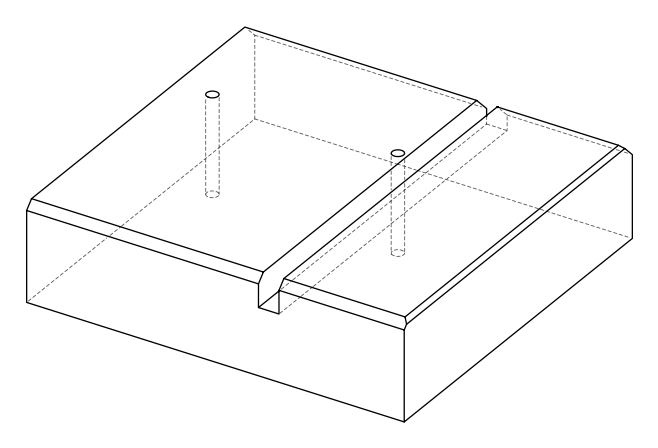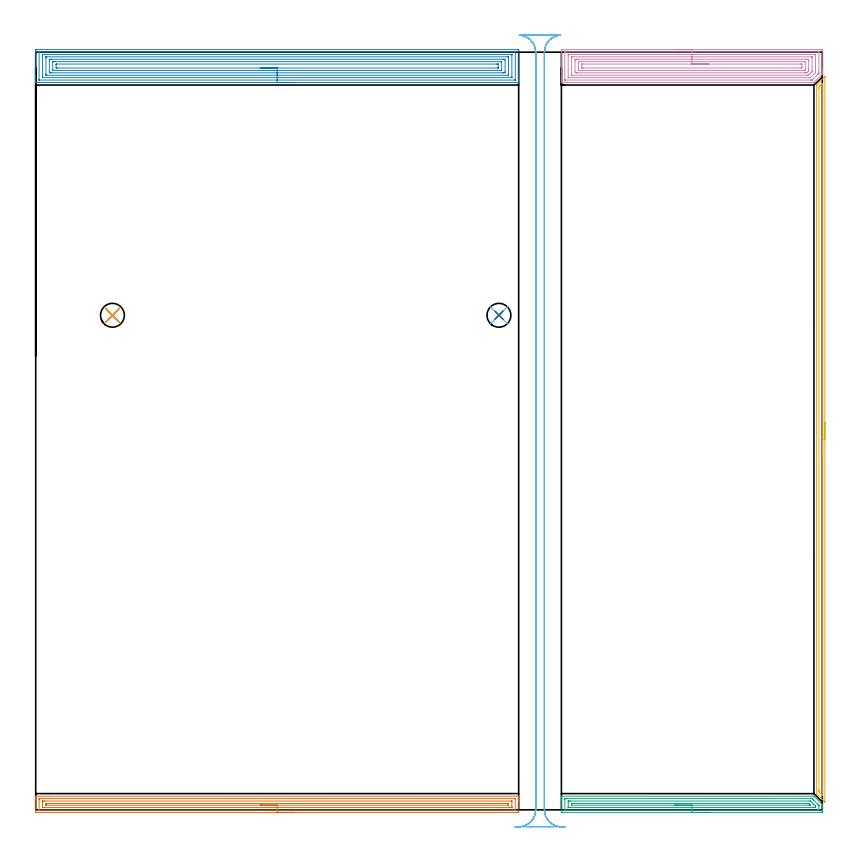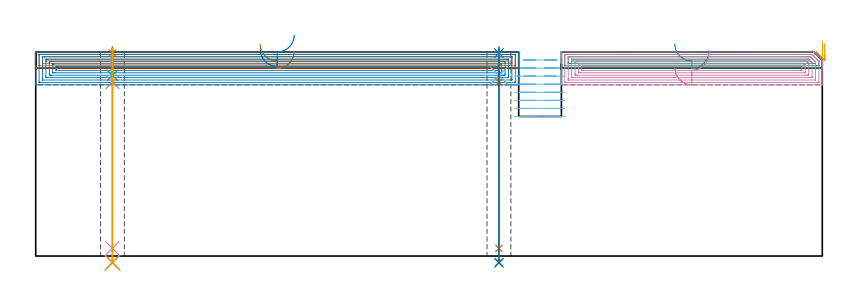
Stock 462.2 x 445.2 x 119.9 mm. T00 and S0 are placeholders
(PLAN: 14 operations, 8 tool changes, 64.6 min)
(1 AREA_MILL | FG_CHAMFER_SURFACE | UGT0205_001 | 9.28 min | 13058 mm3)
(2 AREA_MILL_1 | FG_CHAMFER_SURFACE_1 | UGT0205_001 | 16.25 min | 54390 mm3)
(3 AREA_MILL_2 | FG_CHAMFER_SURFACE_2 | UGT0205_001 | 5.06 min | 7174 mm3)
(4 AREA_MILL_3 | FG_CHAMFER_SURFACE_3 | UGT0205_001 | 8.9 min | 30004 mm3)
(5 AREA_MILL_4 | FG_CHAMFER_SURFACE_4 | UGT0205_001 | 6.93 min | 5045 mm3)
(6 MILL_RECTANGULAR_SLOT | SLOT_RECTANGULAR | UGT0201_094 | Follow Part, ap 5, ae 75% | 15.77 min | 420280 mm3)
(7 SPOT_DRILL | STEP1HOLE | NXT0321_9005460120000 | 0.03 min | 183 mm3)
(8 SPOT_DRILL_1 | STEP1HOLE_1 | NXT0321_9005460120000 | 0.03 min | 5 mm3)
(9 DRILL_BLIND_HOLE_INTO_CENTER | STEP1HOLE | UGT0301_207 | 0.06 min | 798 mm3)
(10 GUN_DRILL_THROUGH_HOLE | STEP1HOLE | UGT0307_006 | 0.58 min | 6816 mm3)
(11 DRILL_TO_ENLARGE_THROUGH_HOLE | STEP1HOLE | NXT0301_104 | 0.51 min | 10812 mm3)
(12 DRILL_BLIND_HOLE_INTO_CENTER_1 | STEP1HOLE_1 | UGT0301_207 | 0.06 min | 676 mm3)
(13 GUN_DRILL_THROUGH_HOLE_1 | STEP1HOLE_1 | UGT0307_006 | 0.58 min | 6867 mm3)
(14 DRILL_TO_ENLARGE_THROUGH_HOLE_1 | STEP1HOLE_1 | NXT0301_104 | 0.51 min | 10779 mm3)
(TOOL UGT0205_001 | Chamfer Mill 20 x 3 x 45 deg. | D20 FL50 Z2)
(TOOL UGT0201_094 | End mill 20 mm | D20 FL38 Z4)
(TOOL NXT0321_9005460120000 | NC Spot Drill, 142deg, 12mm, Carbide, Uncoated | D12 PA142 FL30 Z2)
(TOOL UGT0301_207 | Twist Drill 9.2 mm | D9.2 PA118 FL80 Z2)
(TOOL UGT0307_006 | Gun Drill 9 mm | D9 PA130 FL24 Z1)
(TOOL NXT0301_104 | Carbide Drill 14mm [860.1-1400-112A1-MM 2214] | D14 PA140 FL123 Z2)
(OP 1 AREA_MILL)
G17 G21 G94 G90
T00 M6
G54
G17 G0 G90 X151.9 Y-1.5 S1061 M3
G43 Z129.9 H0
Z120.4
G94 G1 X151.862 Z119.528 F250.
X151.748 Z118.664
X151.559 Z117.812
X151.297 Z116.98
X150.963 Z116.174
X150.56 Z115.4
X150.092 Z114.664
X149.56 Z113.972
X148.971 Z113.329
X148.328 Z112.74
X147.636 Z112.208
X146.9 Z111.74
X146.126 Z111.337
X145.32 Z111.003
X144.488 Z110.741
X143.636 Z110.552
X142.772 Z110.438
X141.9 Z110.4
X0.629
X0.109 Y-1.495 Z110.403
X0.01 Y-1.492 Z110.406
X0. Y-1.388 Z110.509
Y5.001 Z116.896
Y6.397 Z118.293
Y6.753 Z118.648
Y7.465 Z119.365
Y7.698 Z119.598
X0.003 Y7.851 Z119.744
X0.01 Y7.997 Z119.889
X0.182 Y8. Z119.9
X283.618
X283.79 Y7.997 Z119.889
X283.797 Y7.851 Z119.744
X283.8 Y7.698 Z119.598
Y7.465 Z119.364
Y6.753 Z118.648
Y5.521 Z117.418
Y5.001 Z116.896
Y4.386 Z116.281
Y-1.129 Z110.769
X283.797 Y-1.392 Z110.506
X283.79 Y-1.492 Z110.406
X283.687 Y-1.499 Z110.399
X283.171 Y-1.5 Z110.4
X141.9
Y-0.086 Z111.814
X2.417
X2.245 Y-0.085 Z111.815
X2.06 Y-0.081 Z111.819
X2.02 Y-0.079 Z111.821
X2.01 Y-0.058 Z111.842
X2.006 Y-0.024 Z111.876
X2.001 Y0.155 Z112.055
Y6.285 Z118.185
X2.004 Y6.422 Z118.322
X2.01 Y6.53 Z118.43
X2.019 Y6.579 Z118.479
X2.056 Y6.581 Z118.481
X2.417 Y6.585 Z118.485
X7.642 Y6.586 Z118.486
X281.383
X281.555 Y6.585 Z118.485
X281.74 Y6.581 Z118.481
X281.78 Y6.579 Z118.479
X281.79 Y6.558 Z118.458
X281.794 Y6.524 Z118.424
X281.799 Y6.345 Z118.245
Y0.215 Z112.115
X281.796 Y0.078 Z111.978
X281.79 Y-0.03 Z111.87
X281.781 Y-0.079 Z111.821
X281.744 Y-0.081 Z111.819
X281.383 Y-0.085 Z111.815
X276.158 Y-0.086 Z111.814
X141.9
Y1.328 Z113.228
X4.379 Y1.329 Z113.229
X4.205 Y1.33 Z113.23
X4.033 Y1.334 Z113.234
X4.015 Y1.335 Z113.235
X4.01 Y1.344 Z113.244
X4.005 Y1.378 Z113.278
X4.001 Y1.432 Z113.332
X4. Y4.327 Z116.227
X4.002 Y5.001 Z116.901
X4.005 Y5.102 Z117.002
X4.01 Y5.151 Z117.051
X4.015 Y5.165 Z117.065
X4.036 Y5.167 Z117.067
X4.205 Y5.169 Z117.069
X4.926 Y5.171 Z117.071
X5.099 Y5.172 Z117.072
X279.421 Y5.171 Z117.071
X279.595 Y5.17 Z117.07
X279.767 Y5.166 Z117.066
X279.785 Y5.165 Z117.065
X279.79 Y5.156 Z117.056
X279.795 Y5.122 Z117.022
X279.799 Y5.068 Z116.968
X279.8 Y2.173 Z114.073
X279.798 Y1.499 Z113.399
X279.795 Y1.398 Z113.298
X279.79 Y1.349 Z113.249
X279.785 Y1.335 Z113.235
X279.764 Y1.333 Z113.233
X279.595 Y1.331 Z113.231
X278.874 Y1.329 Z113.229
X278.701 Y1.328 Z113.228
X141.9
Y2.743 Z114.643
X6.15
X6.092 Y2.744 Z114.644
X6.031 Y2.747 Z114.647
X6.014 Y2.749 Z114.649
X6.01 Y2.764 Z114.664
X6.007 Y2.817 Z114.717
X6. Y3.244 Z115.144
X6.008 Y3.684 Z115.584
X6.01 Y3.737 Z115.637
X6.021 Y3.751 Z115.651
X6.059 Y3.752 Z115.652
X6.197 Y3.755 Z115.655
X6.37 Y3.757 Z115.657
X277.65
X277.708 Y3.756 Z115.656
X277.769 Y3.753 Z115.653
X277.786 Y3.751 Z115.651
X277.79 Y3.735 Z115.635
X277.793 Y3.683 Z115.583
X277.8 Y3.256 Z115.156
X277.792 Y2.816 Z114.716
X277.79 Y2.763 Z114.663
X277.779 Y2.749 Z114.649
X277.741 Y2.748 Z114.648
X277.603 Y2.745 Z114.645
X277.43 Y2.743 Z114.643
X141.9
X141.028 Z114.681
X140.164 Z114.795
X139.312 Z114.983
X138.48 Z115.246
X137.674 Z115.58
X136.9 Z115.982
X136.164 Z116.451
X135.472 Z116.982
X134.829 Z117.572
X134.24 Z118.215
X133.708 Z118.907
X133.24 Z119.643
X132.837 Z120.416
X132.503 Z121.222
X132.241 Z122.054
X132.052 Z122.906
X131.938 Z123.771
X131.9 Z124.643
G0 Z129.9
M5
M2
(OP 2 AREA_MILL_1)
G17 G21 G94 G90
T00 M6
G54
G17 G0 G90 X151.9 Y427.4 S1061 M3
G43 Z129.9 H0
G94 G1 X151.862 Z129.028 F250.
X151.748 Z128.163
X151.559 Z127.312
X151.297 Z126.48
X150.963 Z125.674
X150.56 Z124.9
X150.092 Z124.164
X149.56 Z123.472
X148.971 Z122.829
X148.328 Z122.24
X147.636 Z121.708
X146.9 Z121.24
X146.126 Z120.837
X145.32 Z120.503
X144.488 Z120.241
X143.636 Z120.052
X142.772 Z119.938
X141.9 Z119.9
X0.182
X0.01 Y427.402 Z119.889
X0.002 Y427.568 Z119.725
X0. Y427.741 Z119.559
Y427.983 Z119.316
Y428.698 Z118.597
Y429.935 Z117.362
Y431.336 Z115.96
Y446.02 Z101.277
X0.003 Y446.281 Z101.017
X0.01 Y446.692 Z100.605
X0.207 Y446.696 Z100.602
X0.629 Y446.7 Z100.6
X283.171
X283.644 Y446.695 Z100.603
X283.79 Y446.692 Z100.606
X283.8 Y446.542 Z100.756
Y431.075 Z116.221
Y428.698 Z118.597
Y427.983 Z119.316
Y427.741 Z119.559
X283.798 Y427.568 Z119.725
X283.79 Y427.402 Z119.889
X283.618 Y427.4 Z119.9
X141.9
Y428.814 Z118.486
X2.299
X2.049 Y428.816 Z118.484
X2.019 Y428.818 Z118.482
X2.011 Y428.821 Z118.479
X2.007 Y428.827 Z118.473
X2.002 Y428.864 Z118.436
X2.001 Y428.898 Z118.402
X2. Y429.108 Z118.192
X2.001 Y445.069 Z102.231
X2.004 Y445.179 Z102.121
X2.01 Y445.251 Z102.049
X2.014 Y445.279 Z102.021
X2.535 Y445.286 Z102.014
X281.501
X281.751 Y445.284 Z102.016
X281.781 Y445.282 Z102.018
X281.789 Y445.279 Z102.021
X281.793 Y445.273 Z102.027
X281.798 Y445.236 Z102.064
X281.799 Y445.202 Z102.098
X281.8 Y444.992 Z102.308
X281.799 Y429.031 Z118.269
X281.796 Y428.921 Z118.379
X281.79 Y428.849 Z118.451
X281.786 Y428.821 Z118.479
X281.265 Y428.814 Z118.486
X141.9
Y430.228 Z117.072
X4.128 Y430.229 Z117.071
X4.066 Y430.23 Z117.07
X4.026 Y430.233 Z117.067
X4.011 Y430.235 Z117.065
X4.009 Y430.255 Z117.045
X4.003 Y430.456 Z116.844
X4. Y430.658 Z116.642
Y442.966 Z104.334
X4.003 Y443.644 Z103.656
X4.006 Y443.839 Z103.461
X4.012 Y443.865 Z103.435
X4.032 Y443.867 Z103.433
X4.089 Y443.869 Z103.431
X4.205 Y443.871 Z103.429
X279.672
X279.734 Y443.87 Z103.43
X279.774 Y443.867 Z103.433
X279.79 Y443.865 Z103.435
X279.791 Y443.845 Z103.455
X279.797 Y443.644 Z103.656
X279.8 Y443.442 Z103.858
Y431.134 Z116.166
X279.797 Y430.456 Z116.844
X279.794 Y430.261 Z117.039
X279.788 Y430.235 Z117.065
X279.768 Y430.233 Z117.067
X279.711 Y430.231 Z117.069
X279.595 Y430.229 Z117.071
X141.9 Y430.228 Z117.072
Y431.643 Z115.657
X6.147 Y431.644 Z115.656
X6.063 Y431.645 Z115.655
X6.025 Y431.648 Z115.652
X6.01 Y431.65 Z115.65
X6.008 Y431.672 Z115.628
X6.004 Y431.778 Z115.522
X6. Y432.208 Z115.092
Y441.879 Z105.421
X6.005 Y442.322 Z104.978
X6.009 Y442.43 Z104.87
X6.011 Y442.451 Z104.849
X6.042 Y442.453 Z104.847
X6.112 Y442.455 Z104.845
X6.306 Y442.457 Z104.843
X277.225
X277.653 Y442.456 Z104.844
X277.737 Y442.455 Z104.845
X277.775 Y442.452 Z104.848
X277.79 Y442.45 Z104.85
X277.792 Y442.428 Z104.872
X277.796 Y442.321 Z104.979
X277.8 Y441.892 Z105.408
Y432.221 Z115.079
X277.795 Y431.778 Z115.522
X277.791 Y431.67 Z115.63
X277.789 Y431.649 Z115.651
X277.758 Y431.647 Z115.653
X277.688 Y431.645 Z115.655
X277.494 Y431.643 Z115.657
X141.9
Y433.057 Z114.243
X9.608
X8.712 Y433.058 Z114.242
X8.676 Y433.059 Z114.241
X8.01 Y433.094 Z114.206
X8.001 Y433.757 Z113.543
Y440.127 Z107.173
X8.004 Y440.788 Z106.512
X8.01 Y441.006 Z106.294
X8.641 Y441.041 Z106.259
X8.676 Y441.042 Z106.258
X9.532 Y441.043 Z106.257
X274.192
X275.088 Y441.042 Z106.258
X275.124 Y441.041 Z106.259
X275.79 Y441.006 Z106.294
X275.799 Y440.343 Z106.957
Y433.973 Z113.327
X275.796 Y433.312 Z113.988
X275.79 Y433.094 Z114.206
X275.159 Y433.059 Z114.241
X275.124 Y433.058 Z114.242
X274.268 Y433.057 Z114.243
X141.9
Y434.471 Z112.829
X10.852
X10.464 Y434.472 Z112.828
X10.077 Y434.475 Z112.825
X10.027 Y434.478 Z112.822
X10.01 Y434.48 Z112.82
X10.008 Y434.498 Z112.802
X10.003 Y434.578 Z112.722
X10.001 Y434.7 Z112.6
X10. Y434.852 Z112.448
X10.001 Y439.248 Z108.052
X10.003 Y439.476 Z107.824
X10.007 Y439.59 Z107.71
X10.01 Y439.615 Z107.685
X10.025 Y439.622 Z107.678
X10.081 Y439.625 Z107.675
X10.464 Y439.627 Z107.673
X10.971 Y439.629 Z107.671
X11.358
X272.948
X273.336 Y439.628 Z107.672
X273.723 Y439.625 Z107.675
X273.773 Y439.622 Z107.678
X273.79 Y439.62 Z107.68
X273.792 Y439.602 Z107.698
X273.797 Y439.522 Z107.778
X273.799 Y439.4 Z107.9
X273.8 Y439.248 Z108.052
X273.799 Y434.852 Z112.448
X273.797 Y434.624 Z112.676
X273.793 Y434.51 Z112.79
X273.79 Y434.485 Z112.815
X273.775 Y434.478 Z112.822
X273.719 Y434.475 Z112.825
X273.336 Y434.472 Z112.828
X272.829 Y434.471 Z112.829
X272.442
X141.9
Y435.885 Z111.415
X12.99 Y435.886 Z111.414
X12.252 Y435.889 Z111.411
X12.089 Y435.892 Z111.408
X12.009 Y435.899 Z111.401
X12.007 Y435.919 Z111.381
X12.002 Y435.978 Z111.322
X12. Y437.737 Z109.563
X12.003 Y437.986 Z109.314
X12.007 Y438.151 Z109.149
X12.01 Y438.206 Z109.094
X12.024 Y438.208 Z109.092
X12.068 Y438.211 Z109.089
X12.252 Y438.214 Z109.086
X270.81
X271.548 Y438.211 Z109.089
X271.711 Y438.208 Z109.092
X271.791 Y438.201 Z109.099
X271.793 Y438.181 Z109.119
X271.798 Y438.122 Z109.178
X271.8 Y436.363 Z110.937
X271.797 Y436.114 Z111.186
X271.793 Y435.949 Z111.351
X271.79 Y435.894 Z111.406
X271.776 Y435.892 Z111.408
X271.732 Y435.889 Z111.411
X271.548 Y435.886 Z111.414
X141.9 Y435.885 Z111.415
X141.028 Z111.453
X140.164 Z111.567
X139.312 Z111.755
X138.48 Z112.018
X137.674 Z112.352
X136.9 Z112.754
X136.164 Z113.223
X135.472 Z113.754
X134.829 Z114.344
X134.24 Z114.987
X133.708 Z115.679
X133.24 Z116.415
X132.837 Z117.189
X132.503 Z117.995
X132.241 Z118.827
X132.052 Z119.678
X131.938 Z120.543
X131.9 Z121.415
G0 Z129.9
M5
M2
(OP 3 AREA_MILL_2)
G17 G21 G94 G90
T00 M6
G54
G17 G0 G90 X395.55 Y-1.5 S1061 M3
G43 Z129.9 H0
Z120.4
G94 G1 X395.512 Z119.528 F250.
X395.398 Z118.664
X395.209 Z117.812
X394.947 Z116.98
X394.613 Z116.174
X394.21 Z115.4
X393.742 Z114.664
X393.21 Z113.972
X392.621 Z113.329
X391.978 Z112.74
X391.286 Z112.209
X390.55 Z111.74
X389.776 Z111.337
X388.97 Z111.003
X388.138 Z110.741
X387.286 Z110.552
X386.422 Z110.438
X385.55 Z110.4
X309.532
X309.011 Y-1.494 Z110.404
X308.91 Y-1.492 Z110.406
X308.9 Y-1.386 Z110.512
Y5.001 Z116.896
Y6.391 Z118.288
Y6.753 Z118.648
Y7.476 Z119.376
Y7.694 Z119.593
X308.903 Y7.849 Z119.742
X308.91 Y7.997 Z119.889
X309.085 Y8. Z119.9
X457.097
X457.295 Y7.997 Z119.889
X457.433 Y7.868 Z119.767
X462.051 Y3.25 Z115.148
X462.19 Y3.112 Z115.004
X462.197 Y3.072 Z114.964
X462.2 Y2.888 Z114.788
Y2.222 Z114.121
Y1.499 Z113.394
Y0.261 Z112.158
Y-0.253 Z111.642
Y-0.872 Z111.024
X462.196 Y-1.129 Z110.767
X462.19 Y-1.492 Z110.404
X461.943 Y-1.496 Z110.402
X461.568 Y-1.5 Z110.4
X385.55
Y-0.086 Z111.814
X311.32 Y-0.085 Z111.815
X311.148 Y-0.084 Z111.816
X310.961 Y-0.081 Z111.819
X310.921 Y-0.079 Z111.821
X310.91 Y-0.058 Z111.842
X310.907 Y-0.024 Z111.876
X310.901 Y0.157 Z112.057
Y6.288 Z118.188
X310.905 Y6.426 Z118.326
X310.91 Y6.535 Z118.435
X310.922 Y6.579 Z118.479
X310.959 Y6.58 Z118.48
X311.32 Y6.584 Z118.484
X311.492 Y6.585 Z118.485
X312.215 Y6.586 Z118.486
X455.479 Y6.585 Z118.485
X456.202 Y6.58 Z118.48
X456.246 Y6.579 Z118.479
X456.293 Y6.545 Z118.445
X456.393 Y6.45 Z118.35
X456.59 Y6.258 Z118.158
X456.973 Y5.877 Z117.777
X457.097 Y5.754 Z117.654
X459.601 Y3.25 Z115.15
X459.78 Y3.071 Z114.971
X460.129 Y2.718 Z114.618
X460.17 Y2.673 Z114.573
X460.187 Y2.652 Z114.552
X460.191 Y2.621 Z114.521
X460.197 Y2.511 Z114.411
X460.199 Y2.374 Z114.274
Y0.212 Z112.112
X460.195 Y0.074 Z111.974
X460.19 Y-0.035 Z111.865
X460.178 Y-0.079 Z111.821
X460.141 Y-0.08 Z111.82
X459.78 Y-0.084 Z111.816
X459.608 Y-0.085 Z111.815
X458.885 Y-0.086 Z111.814
X385.55
Y1.328 Z113.228
X314.003 Y1.329 Z113.229
X313.281 Y1.33 Z113.23
X313.109 Y1.332 Z113.232
X312.938 Y1.335 Z113.235
X312.909 Y1.344 Z113.244
X312.906 Y1.376 Z113.276
X312.902 Y1.43 Z113.33
X312.901 Y1.499 Z113.399
X312.9 Y1.703 Z113.603
Y4.33 Z116.23
X312.903 Y5.001 Z116.901
X312.906 Y5.104 Z117.004
X312.91 Y5.153 Z117.053
X312.917 Y5.165 Z117.065
X312.94 Y5.167 Z117.067
X313.109 Y5.169 Z117.069
X313.83 Y5.171 Z117.071
X314.003 Y5.172 Z117.072
X454.414 Y5.171 Z117.071
X455.139 Y5.167 Z117.067
X455.216 Y5.165 Z117.065
X455.308 Y5.087 Z116.987
X455.397 Y5.001 Z116.901
X456.202 Y4.199 Z116.099
X457.097 Y3.305 Z115.205
X457.991 Y2.409 Z114.309
X458.022 Y2.374 Z114.274
X458.19 Y2.179 Z114.079
X458.196 Y1.499 Z113.399
X458.194 Y1.396 Z113.296
X458.19 Y1.347 Z113.247
X458.182 Y1.335 Z113.235
X458.16 Y1.333 Z113.233
X457.991 Y1.331 Z113.231
X457.27 Y1.329 Z113.229
X457.097
X385.55 Y1.328 Z113.228
Y2.743 Z114.643
X315.052
X314.995 Y2.744 Z114.644
X314.934 Y2.747 Z114.647
X314.917 Y2.749 Z114.649
X314.91 Y2.761 Z114.661
X314.907 Y2.814 Z114.714
X314.9 Y3.248 Z115.148
X314.904 Y3.687 Z115.587
X314.907 Y3.74 Z115.64
X314.91 Y3.749 Z115.649
X314.921 Y3.752 Z115.652
X314.963 Y3.755 Z115.655
X315.101 Y3.757 Z115.657
X453.519
X453.897 Y3.756 Z115.656
X454.154 Y3.752 Z115.652
X454.182 Y3.751 Z115.651
X454.227 Y3.712 Z115.612
X454.311 Y3.635 Z115.535
X454.414 Y3.537 Z115.437
X454.7 Y3.25 Z115.15
X454.974 Y2.972 Z114.872
X455.148 Y2.792 Z114.692
X455.186 Y2.748 Z114.648
X455.166 Y2.747 Z114.647
X455.104 Y2.745 Z114.645
X454.931 Y2.743 Z114.643
X385.55
X384.678 Z114.681
X383.814 Z114.795
X382.962 Z114.983
X382.13 Z115.246
X381.324 Z115.58
X380.55 Z115.982
X379.814 Z116.451
X379.122 Z116.982
X378.479 Z117.572
X377.89 Z118.215
X377.358 Z118.907
X376.89 Z119.643
X376.487 Z120.417
X376.153 Z121.223
X375.891 Z122.055
X375.702 Z122.906
X375.588 Z123.771
X375.55 Z124.643
G0 Z129.9
M5
M2
(OP 4 AREA_MILL_3)
G17 G21 G94 G90
T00 M6
G54
G17 G0 G90 X375.55 Y446.7 S1061 M3
G43 Z129.9 H0
Z110.6
G94 G1 X375.588 Z109.728 F250.
X375.702 Z108.864
X375.891 Z108.012
X376.153 Z107.18
X376.487 Z106.374
X376.89 Z105.6
X377.359 Z104.864
X377.89 Z104.172
X378.479 Z103.529
X379.122 Z102.94
X379.814 Z102.408
X380.55 Z101.94
X381.324 Z101.537
X382.13 Z101.203
X382.962 Z100.941
X383.814 Z100.752
X384.678 Z100.638
X385.55 Z100.6
X461.568
X462.041 Y446.695 Z100.603
X462.19 Y446.692 Z100.606
X462.2 Y446.539 Z100.759
Y435.731 Z111.564
Y434.336 Z112.961
Y433.973 Z113.323
Y433.247 Z114.053
Y432.941 Z114.359
Y432.314 Z114.985
X462.198 Y432.299 Z114.999
Y432.297 Z115.001
X457.463 Y427.564 Z119.736
X457.295 Y427.403 Z119.889
X457.096 Y427.4 Z119.9
X309.085
X308.91 Y427.402 Z119.889
X308.902 Y427.571 Z119.722
X308.9 Y427.746 Z119.554
Y427.972 Z119.327
Y428.698 Z118.597
Y429.94 Z117.357
Y431.336 Z115.96
Y445.66 Z101.637
X308.905 Y446.281 Z101.017
X308.91 Y446.692 Z100.605
X309.11 Y446.696 Z100.602
X309.532 Y446.7 Z100.6
X385.55
Y445.286 Z102.014
X459.78 Y445.285 Z102.015
X459.899 Y445.284 Z102.016
X460.147 Y445.279 Z102.021
X460.191 Y445.27 Z102.03
X460.195 Y445.236 Z102.064
X460.197 Y445.201 Z102.099
X460.2 Y444.989 Z102.311
Y433.56 Z113.74
X460.198 Y433.094 Z114.206
X460.194 Y432.887 Z114.413
X460.19 Y432.785 Z114.515
X460.181 Y432.743 Z114.557
X460.161 Y432.719 Z114.581
X459.78 Y432.329 Z114.971
X459.722 Y432.271 Z115.029
X457.097 Y429.646 Z117.654
X456.618 Y429.168 Z118.132
X456.479 Y429.031 Z118.269
X456.365 Y428.921 Z118.379
X456.288 Y428.85 Z118.45
X456.246 Y428.821 Z118.479
X456.202 Y428.819 Z118.481
X456.082 Y428.816 Z118.484
X455.308 Y428.814 Z118.486
X455.19
X311.32 Y428.815 Z118.485
X311.201 Y428.816 Z118.484
X310.953 Y428.821 Z118.479
X310.909 Y428.83 Z118.47
X310.905 Y428.864 Z118.436
X310.903 Y428.899 Z118.401
X310.9 Y429.111 Z118.189
Y444.936 Z102.364
X310.902 Y445.074 Z102.226
X310.905 Y445.184 Z102.116
X310.91 Y445.256 Z102.044
X310.916 Y445.279 Z102.021
X311.439 Y445.286 Z102.014
X385.55
Y443.872 Z103.428
X458.068 Y443.871 Z103.429
X458.13 Y443.87 Z103.43
X458.17 Y443.867 Z103.433
X458.187 Y443.865 Z103.435
X458.19 Y443.848 Z103.452
X458.196 Y443.644 Z103.656
X458.199 Y443.439 Z103.861
Y433.768 Z113.532
X458.194 Y433.431 Z113.869
X458.19 Y433.263 Z114.037
X458.172 Y433.183 Z114.117
X458.091 Y433.094 Z114.206
X458.043 Y433.043 Z114.257
X455.383 Y430.383 Z116.917
X455.308 Y430.311 Z116.989
X455.22 Y430.235 Z117.065
X455.142 Y430.233 Z117.067
X454.977 Y430.231 Z117.069
X454.645 Y430.229 Z117.071
X454.414 Y430.228 Z117.072
X313.032 Y430.229 Z117.071
X312.97 Y430.23 Z117.07
X312.93 Y430.233 Z117.067
X312.913 Y430.235 Z117.065
X312.91 Y430.252 Z117.048
X312.904 Y430.456 Z116.844
X312.901 Y430.661 Z116.639
X312.9 Y442.97 Z104.33
X312.904 Y443.644 Z103.656
X312.908 Y443.841 Z103.459
X312.915 Y443.865 Z103.435
X312.936 Y443.867 Z103.433
X312.993 Y443.869 Z103.431
X313.109 Y443.871 Z103.429
X385.55 Y443.872 Z103.428
Y442.457 Z104.843
X456.051
X456.134 Y442.455 Z104.845
X456.171 Y442.453 Z104.847
X456.188 Y442.451 Z104.849
X456.19 Y442.432 Z104.868
X456.195 Y442.324 Z104.976
X456.2 Y441.887 Z105.413
Y433.975 Z113.325
X456.192 Y433.754 Z113.546
X456.187 Y433.648 Z113.652
X456.118 Y433.575 Z113.725
X455.92 Y433.372 Z113.928
X455.645 Y433.094 Z114.206
X455.478 Y432.927 Z114.373
X454.766 Y432.215 Z115.085
X454.591 Y432.04 Z115.26
X454.414 Y431.865 Z115.435
X454.228 Y431.689 Z115.611
X454.175 Y431.65 Z115.65
X454.096 Y431.648 Z115.652
X453.519 Y431.644 Z115.656
X453.207 Y431.643 Z115.657
X315.049
X314.966 Y431.645 Z115.655
X314.929 Y431.647 Z115.653
X314.912 Y431.649 Z115.651
X314.91 Y431.668 Z115.632
X314.905 Y431.776 Z115.524
X314.9 Y432.212 Z115.088
Y441.883 Z105.417
X314.906 Y442.324 Z104.976
X314.91 Y442.432 Z104.868
X314.914 Y442.451 Z104.849
X314.946 Y442.453 Z104.847
X315.016 Y442.455 Z104.845
X315.211 Y442.457 Z104.843
X385.55
Y441.043 Z106.257
X452.587
X453.483 Y441.042 Z106.258
X453.519 Y441.041 Z106.259
X454.19 Y441.006 Z106.294
X454.199 Y440.338 Z106.962
X454.2 Y435.062 Z112.238
X454.198 Y434.852 Z112.448
X454.191 Y434.192 Z113.108
X454.177 Y434.087 Z113.213
X454.068 Y433.973 Z113.327
X453.798 Y433.699 Z113.601
X453.519 Y433.418 Z113.882
X453.353 Y433.257 Z114.043
X453.184 Y433.094 Z114.206
X452.66 Y433.059 Z114.241
X452.625
X451.768 Y433.057 Z114.243
X318.513
X317.617 Y433.058 Z114.242
X317.581 Y433.059 Z114.241
X316.91 Y433.094 Z114.206
X316.901 Y433.762 Z113.538
Y440.127 Z107.173
X316.904 Y440.792 Z106.508
X316.91 Y441.006 Z106.294
X317.545 Y441.041 Z106.259
X317.581 Y441.042 Z106.258
X318.437 Y441.043 Z106.257
X385.55
Y439.629 Z107.671
X451.731 Y439.628 Z107.672
X452.118 Y439.626 Z107.674
X452.169 Y439.624 Z107.676
X452.189 Y439.622 Z107.678
X452.191 Y439.606 Z107.694
X452.196 Y439.525 Z107.775
X452.199 Y439.402 Z107.898
X452.2 Y439.248 Z108.052
Y435.27 Z112.03
X452.197 Y434.852 Z112.448
X452.193 Y434.622 Z112.678
X452.19 Y434.565 Z112.735
X452.168 Y434.527 Z112.773
X452.112 Y434.477 Z112.823
X451.731 Y434.474 Z112.826
X451.223 Y434.472 Z112.828
X319.369
X318.982 Y434.474 Z112.826
X318.931 Y434.476 Z112.824
X318.911 Y434.478 Z112.822
X318.909 Y434.494 Z112.806
X318.904 Y434.575 Z112.725
X318.901 Y434.698 Z112.602
X318.9 Y434.852 Z112.448
X318.901 Y439.248 Z108.052
X318.904 Y439.478 Z107.822
X318.908 Y439.593 Z107.707
X318.91 Y439.618 Z107.682
X318.929 Y439.622 Z107.678
X318.986 Y439.625 Z107.675
X319.369 Y439.628 Z107.672
X319.876 Y439.629 Z107.671
X320.264
X385.55
Y438.215 Z109.085
X449.204 Y438.214 Z109.086
X449.942 Y438.211 Z109.089
X450.106 Y438.208 Z109.092
X450.191 Y438.201 Z109.099
X450.194 Y438.179 Z109.121
X450.198 Y438.117 Z109.183
X450.2 Y436.357 Z110.943
X450.195 Y436.103 Z111.197
X450.19 Y435.934 Z111.366
X450.186 Y435.891 Z111.409
X450.171 Y435.89 Z111.41
X450.126 Y435.888 Z111.412
X449.942 Y435.886 Z111.414
X449.785 Y435.885 Z111.415
X321.896 Y435.886 Z111.414
X321.158 Y435.889 Z111.411
X320.994 Y435.892 Z111.408
X320.909 Y435.898 Z111.402
X320.907 Y435.921 Z111.379
X320.902 Y435.983 Z111.317
X320.901 Y437.743 Z109.557
X320.905 Y437.997 Z109.303
X320.91 Y438.166 Z109.134
X320.914 Y438.209 Z109.091
X320.929 Y438.21 Z109.09
X320.974 Y438.212 Z109.088
X321.158 Y438.214 Z109.086
X321.315 Y438.215 Z109.085
X385.55
X386.422 Z109.123
X387.287 Z109.237
X388.138 Z109.426
X388.97 Z109.688
X389.776 Z110.022
X390.55 Z110.425
X391.286 Z110.894
X391.978 Z111.425
X392.621 Z112.014
X393.21 Z112.657
X393.742 Z113.35
X394.21 Z114.085
X394.613 Z114.859
X394.947 Z115.665
X395.209 Z116.497
X395.398 Z117.349
X395.512 Z118.214
X395.55 Z119.085
G0 Z129.9
M5
M2
(OP 5 AREA_MILL_4)
G17 G21 G94 G90
T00 M6
G54
G17 G0 G90 X463.7 Y227.7 S1061 M3
G43 Z129.9 H0
Z125.
G94 G1 Y227.662 Z124.128 F250.
Y227.548 Z123.264
Y227.359 Z122.412
Y227.097 Z121.58
Y226.763 Z120.774
Y226.36 Z120.
Y225.892 Z119.264
Y225.36 Z118.572
Y224.771 Z117.929
Y224.128 Z117.34
Y223.436 Z116.808
Y222.7 Z116.34
Y221.926 Z115.937
Y221.12 Z115.603
Y220.288 Z115.341
Y219.437 Z115.152
Y218.572 Z115.038
Y217.7 Z115.
X463.699 Y4.764 Z114.999
Y4.693
X463.696 Y4.64 Z114.996
X463.693 Y4.625 Z114.998
X463.691 Y4.617 Z115.
X463.648 Y4.648 Z115.044
X463.573 Y4.726 Z115.124
X463.534 Y4.764 Z115.163
X459.072 Y9.228 Z119.628
X458.868 Y9.434 Z119.828
X458.803 Y9.505 Z119.889
X458.8 Y9.675 Z119.9
Y425.726
X458.803 Y425.895 Z119.889
X458.87 Y425.971 Z119.827
X459.072 Y426.172 Z119.628
X459.28 Y426.38 Z119.42
X463.573 Y430.675 Z115.124
X463.648 Y430.752 Z115.044
X463.691 Y430.783 Z115.
X463.693 Y430.775 Z114.998
X463.696 Y430.76 Z114.996
X463.699 Y430.707 Z114.998
Y430.636 Z114.999
X463.7 Y430.475 Z115.
Y217.7
X462.286 Z116.414
Y8.615
X462.285 Y8.532 Z116.415
X462.282 Y8.492 Z116.418
X462.28 Y8.484 Z116.42
X462.275 Y8.486 Z116.425
X461.969 Y8.782 Z116.731
X460.503 Y10.247 Z118.197
X460.345 Y10.408 Z118.355
X460.266 Y10.491 Z118.434
X460.229 Y10.533 Z118.471
X460.221 Y10.567 Z118.479
X460.216 Y11.184 Z118.484
X460.215 Y11.46 Z118.485
X460.214 Y12.078 Z118.486
X460.215 Y423.94 Z118.485
X460.218 Y424.554 Z118.482
X460.221 Y424.833 Z118.479
X460.509 Y425.148 Z118.191
X460.815 Y425.464 Z117.885
X460.944 Y425.594 Z117.756
X461.075 Y425.726 Z117.625
X461.685 Y426.335 Z117.015
X461.968 Y426.618 Z116.732
X462.075 Y426.723 Z116.625
X462.271 Y426.909 Z116.429
X462.279 Y426.913 Z116.421
X462.282 Y426.897 Z116.418
X462.285 Y426.618 Z116.415
X462.286 Y217.7 Z116.414
Y216.828 Z116.452
Y215.964 Z116.566
Y215.112 Z116.755
Y214.28 Z117.017
Y213.474 Z117.351
Y212.7 Z117.754
Y211.964 Z118.223
Y211.272 Z118.754
Y210.629 Z119.343
Y210.04 Z119.986
Y209.509 Z120.678
Y209.04 Z121.414
Y208.637 Z122.188
Y208.303 Z122.994
Y208.041 Z123.826
Y207.852 Z124.678
Y207.738 Z125.543
Y207.7 Z126.414
G0 Z129.9
M5
M2
(OP 6 MILL_RECTANGULAR_SLOT)
G17 G21 G94 G90
T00 M6
G54
G17 G0 G90 X286.202 Y455.36 S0 M3
G43 Z129.9 H0
Z115.162
G94 G1 X288.8 Y453.86 F250.
G2 X293.8 Y445.2 R10. F500.
G1 Y0.
G2 X286.909 Y-9.504 R10.
G1 X286.9 Y-9.533
G3 X289.92 Y-10. R10.
G1 X302.78
G3 X305.8 Y-9.533 R10.
G1 X305.791 Y-9.504
G2 X298.9 Y0. R10.
G1 Y445.2
G2 X303.9 Y453.86 R10.
G1 X306.498 Y455.36 F250.
G0 X286.202 Z110.425
G1 X288.8 Y453.86
G2 X293.8 Y445.2 R10. F500.
G1 Y0.
G2 X284.574 Y-9.97 R10.
G1 Y-10.
X308.126
Y-9.97
G2 X298.9 Y0. R10.
G1 Y445.2
G2 X303.9 Y453.86 R10.
G1 X306.498 Y455.36 F250.
G0 Z129.9
X311.117 Y-10.202
Z105.687
G1 X308.126 Y-9.97
G2 X298.9 Y0. R10. F500.
G1 Y445.2
G2 X305.636 Y454.652 R10.
G1 X305.645 Y454.681
G3 X302.465 Y455.2 R10.
G1 X290.245
G3 X287.059 Y454.679 R10.
G1 X287.069 Y454.651
G2 X293.8 Y445.2 R10.
G1 Y0.
G2 X284.574 Y-9.97 R10.
G1 X281.583 Y-10.202 F250.
G0 X311.117 Z100.95
G1 X308.126 Y-9.97
G2 X298.9 Y0. R10. F500.
G1 Y445.2
G2 X308.075 Y455.166 R10.
G1 X308.076 Y455.196
G3 X307.789 Y455.2 R10.
G1 X284.899
G3 X284.621 Y455.196 R10.
G1 X284.622 Y455.166
G2 X293.8 Y445.2 R10.
G1 Y0.
G2 X284.574 Y-9.97 R10.
G1 X281.583 Y-10.202 F250.
G0 X311.117 Z96.212
G1 X308.126 Y-9.97
G2 X298.9 Y0. R10. F500.
G1 Y445.2
G2 X308.126 Y455.17 R10.
G1 Y455.2
X284.574
Y455.17
G2 X293.8 Y445.2 R10.
G1 Y0.
G2 X284.574 Y-9.97 R10.
G1 X281.583 Y-10.202 F250.
G0 X311.117 Z91.475
G1 X308.126 Y-9.97
G2 X298.9 Y0. R10. F500.
G1 Y445.2
G2 X308.126 Y455.17 R10.
G1 Y455.2
X284.574
Y455.17
G2 X293.8 Y445.2 R10.
G1 Y0.
G2 X284.574 Y-9.97 R10.
G1 X281.583 Y-10.202 F250.
G0 X311.117 Z86.737
G1 X308.126 Y-9.97
G2 X298.9 Y0. R10. F500.
G1 Y445.2
G2 X308.126 Y455.17 R10.
G1 Y455.2
X284.574
Y455.17
G2 X293.8 Y445.2 R10.
G1 Y0.
G2 X284.574 Y-9.97 R10.
G1 X281.583 Y-10.202 F250.
G0 X311.117 Z82.
G1 X308.126 Y-9.97
G2 X298.9 Y0. R10. F500.
G1 Y445.2
G2 X308.126 Y455.17 R10.
G1 Y455.2
X284.574
Y455.17
G2 X293.8 Y445.2 R10.
G1 Y0.
G2 X284.574 Y-9.97 R10.
G1 X281.583 Y-10.202 F250.
G0 Z129.9
M5
M2
(OP 7 SPOT_DRILL)
G17 G21 G94 G90
T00 M6
G54
G17 G0 G90 X45.1 Y290.6 S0 M3
G43 Z129.9 H0
G94 G81 G98 Z119.297 F250. R122.9
G80
M5
M2
(OP 8 SPOT_DRILL_1)
G17 G21 G94 G90
T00 M6
G54
G17 G0 G90 X272.2 Y290.6 S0 M3
G43 Z129.9 H0
G94 G81 G98 Z119.297 F250. R122.9
G80
M5
M2
(OP 9 DRILL_BLIND_HOLE_INTO_CENTER)
G17 G21 G94 G90
T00 M6
G54
G17 G0 G90 X45.1 Y290.6 S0 M3
G43 Z129.9 H0
G94 G81 G98 Z106.1 F250. R121.9
G80
M5
M2
(OP 10 GUN_DRILL_THROUGH_HOLE)
G17 G21 G94 G90
T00 M6
G54
G17 G0 G90 X45.1 Y290.6 M8
G43 Z129.9 H0
Z117.729
S716 M3
G94 G1 Z102.205 F125. M26
G4 X.084
Z4.5 F250.
G4 X.084
Z-3.598 F125.
G4 X.084
M5
M9
G0 Z117.729
Z129.9
M2
(OP 11 DRILL_TO_ENLARGE_THROUGH_HOLE)
G17 G21 G94 G90
T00 M6
G54
G17 G0 G90 X45.1 Y290.6 S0 M3
G43 Z129.9 H1
G94 G73 G98 Z-4.048 F250. Q13.772 R121.9
G80
M5
M2
(OP 12 DRILL_BLIND_HOLE_INTO_CENTER_1)
G17 G21 G94 G90
T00 M6
G54
G17 G0 G90 X272.2 Y290.6 S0 M3
G43 Z129.9 H0
G94 G81 G98 Z106.1 F250. R121.9
G80
M5
M2
(OP 13 GUN_DRILL_THROUGH_HOLE_1)
G17 G21 G94 G90
T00 M6
G54
G17 G0 G90 X272.2 Y290.6 M8
G43 Z129.9 H0
Z117.729
S716 M3
G94 G1 Z102.205 F125. M26
G4 X.084
Z4.5 F250.
G4 X.084
Z-3.598 F125.
G4 X.084
M5
M9
G0 Z117.729
Z129.9
M2
(OP 14 DRILL_TO_ENLARGE_THROUGH_HOLE_1)
G17 G21 G94 G90
T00 M6
G54
G17 G0 G90 X272.2 Y290.6 S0 M3
G43 Z129.9 H1
G94 G73 G98 Z-4.048 F250. Q13.772 R121.9
G80
M5
M2
